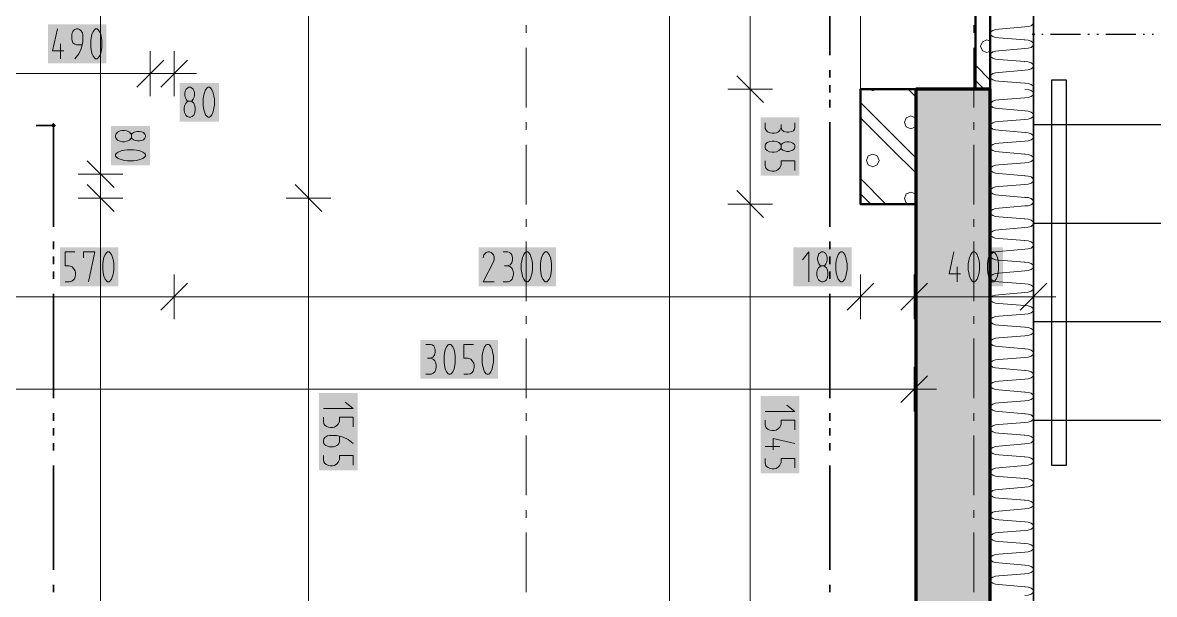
# Model space of a CAD drawing. Header units: millimetres. Extents: x 0 to 594, y 0 to 420.
# Drawn here: x 431.6 to 462.43, y 262.59 to 278.16 of the extents above; entities that cross this region are included whole.
import ezdxf

# ---------------------------------------------------------------- set-up
doc = ezdxf.new("R2010")
doc.units = ezdxf.units.MM
doc.header["$LTSCALE"] = 8
for name, color, linetype in [('PDF_CTU', 7, 'Continuous'), ('PDF_Dokresleni nad rovinou rezu', 7, 'Continuous'), ('PDF_Instalacni prizdivky', 7, 'Continuous'), ('PDF_Koty delkove', 7, 'Continuous'), ('PDF_Obecne 0.25', 7, 'Continuous'), ('PDF_Osy hlavni', 7, 'Continuous'), ('PDF_Pozarni useky', 3, 'Continuous'), ('PDF_Steny obvodove nosne', 7, 'Continuous'), ('PDF_Vestaveny nabytek', 7, 'Continuous'), ('PDF_Zatepleni', 7, 'Continuous')]:
    doc.layers.add(name, color=color, linetype=linetype)

msp = doc.modelspace()

# ---------------------------------------------------------------- linework, layer by layer
at = {"layer": 'PDF_CTU', "lineweight": 25}
msp.add_lwpolyline([(459.624, 266.105), (460.03, 266.105), (460.03, 276.588), (459.624, 276.588)], close=True, dxfattribs=at)
for points in [[(478.719, 275.369), (459.137, 275.369)], [(478.719, 272.687), (459.137, 272.687)], [(478.719, 270.006), (459.137, 270.006)], [(478.719, 267.324), (459.137, 267.324)]]:
    msp.add_lwpolyline(points, dxfattribs=at)
at = {"layer": 'PDF_Dokresleni nad rovinou rezu', "lineweight": 25}
for points in [[(459.137, 277.844), (459.157, 277.844)], [(459.36, 277.844), (459.4, 277.844)], [(459.603, 277.844), (460.416, 277.844)], [(460.619, 277.844), (460.66, 277.844)], [(460.863, 277.844), (460.904, 277.844)], [(461.107, 277.844), (461.92, 277.844)], [(462.123, 277.844), (462.163, 277.844)], [(462.366, 277.844), (462.407, 277.844)]]:
    msp.add_lwpolyline(points, dxfattribs=at)
at = {"layer": 'PDF_Dokresleni nad rovinou rezu', "lineweight": 25, "transparency": 33554559}
msp.add_solid([(459.086, 277.844), (459.137, 277.895), (459.137, 277.794), (459.187, 277.844)], dxfattribs=at)
at = {"layer": 'PDF_Instalacni prizdivky', "lineweight": 50}
for points in [[(457.958, 276.343), (457.958, 293.409), (457.552, 293.409), (457.552, 276.343)], [(455.927, 273.215), (455.927, 276.343), (454.423, 276.343), (454.423, 273.215), (455.886, 273.215)]]:
    msp.add_lwpolyline(points, close=True, dxfattribs=at)
at = {"layer": 'PDF_Instalacni prizdivky', "lineweight": 9}
for points in [[(457.958, 277.648), (457.867, 277.686), (457.744, 277.635), (457.693, 277.512), (457.744, 277.389), (457.867, 277.338), (457.958, 277.375)], [(457.552, 276.998), (457.556, 276.994), (457.958, 276.591)], [(457.552, 276.583), (457.792, 276.343)], [(454.657, 276.343), (454.758, 276.301), (454.86, 276.343)], [(455.719, 276.343), (455.927, 276.136)], [(454.423, 275.982), (455.277, 275.129)], [(454.423, 275.567), (455.069, 274.921), (455.277, 274.714), (455.927, 274.064)], [(455.927, 275.541), (455.918, 275.562), (455.795, 275.613), (455.671, 275.562), (455.621, 275.439), (455.671, 275.316), (455.795, 275.265), (455.918, 275.316), (455.927, 275.338)], [(455.277, 275.129), (455.484, 274.921)], [(455.484, 274.921), (455.927, 274.478)], [(454.423, 273.91), (455.118, 273.215)], [(454.423, 273.495), (454.704, 273.215)], [(455.927, 273.469), (455.918, 273.49), (455.795, 273.541), (455.671, 273.49), (455.621, 273.367), (455.671, 273.244), (455.742, 273.215)], [(455.847, 273.215), (455.918, 273.244), (455.927, 273.266)]]:
    msp.add_lwpolyline(points, dxfattribs=at)
msp.add_lwpolyline([(454.758, 274.229), (454.882, 274.28), (454.933, 274.403), (454.882, 274.526), (454.758, 274.577), (454.635, 274.526), (454.584, 274.403), (454.635, 274.28)], close=True, dxfattribs=at)
at = {"layer": 'PDF_Instalacni prizdivky', "lineweight": 9, "transparency": 33554559}
msp.add_solid([(455.308, 275.132), (455.326, 275.114), (455.289, 275.114), (455.308, 275.096)], dxfattribs=at)
at = {"layer": 'PDF_Koty delkove', "lineweight": 18}
for points in [[(449.22, 301.251), (449.22, 300.784), (449.22, 298), (449.22, 260.66), (449.22, 260.009), (449.22, 199.224), (449.22, 198.208), (449.22, 196.177), (449.22, 181.752), (449.22, 180.94), (449.22, 149.166), (449.22, 145.956), (449.22, 144.087)], [(433.728, 145.346), (433.728, 145.956), (433.728, 147.134), (433.728, 149.206), (433.728, 168.588), (433.728, 185.003), (433.728, 185.816), (433.728, 196.177), (433.728, 198.208), (433.728, 202.353), (433.728, 203.572), (433.728, 204.1), (433.728, 247.292), (433.728, 247.82), (433.728, 249.486), (433.728, 273.377), (433.728, 274.027), (433.728, 280.292), (433.728, 298.041), (433.728, 300.072), (433.728, 300.682)], [(439.39, 298.041), (439.39, 296.537), (439.39, 286.136), (439.39, 273.377), (439.39, 260.66), (439.39, 253.915), (439.39, 249.484)], [(451.418, 296.537), (451.418, 296.135), (451.418, 293.409), (451.418, 276.343), (451.418, 273.215), (451.418, 260.66)], [(432.723, 277.389), (432.42, 277.389), (432.55, 277.984)], [(433.027, 277.172), (433.135, 277.308), (433.2, 277.443), (433.243, 277.633), (433.243, 277.823), (433.232, 277.876), (433.211, 277.917), (433.189, 277.944), (433.157, 277.971), (433.113, 277.984), (433.07, 277.984), (433.027, 277.971), (432.994, 277.944), (432.973, 277.917), (432.951, 277.876), (432.94, 277.823), (432.94, 277.714), (432.951, 277.66), (432.973, 277.606), (433.027, 277.565), (433.07, 277.551), (433.222, 277.551)], [(433.763, 277.498), (433.763, 277.66), (433.752, 277.741), (433.731, 277.836), (433.698, 277.917), (433.656, 277.971), (433.633, 277.984), (433.591, 277.984), (433.568, 277.971), (433.526, 277.917), (433.493, 277.836), (433.471, 277.741), (433.46, 277.66), (433.46, 277.498), (433.471, 277.416), (433.493, 277.321), (433.526, 277.24)], [(432.637, 277.172), (432.637, 277.578)], [(433.526, 277.24), (433.568, 277.186), (433.591, 277.172), (433.633, 277.172), (433.656, 277.186), (433.698, 277.24), (433.731, 277.321), (433.752, 277.416), (433.763, 277.498)], [(434.717, 276.4), (435.448, 277.131)], [(435.082, 276.156), (435.082, 276.766), (435.082, 277.375)], [(435.367, 276.4), (436.098, 277.131)], [(435.733, 276.156), (435.733, 276.766), (435.733, 277.375)], [(431.101, 276.766), (432.837, 276.766), (435.082, 276.766), (435.733, 276.766)], [(435.733, 276.766), (436.342, 276.766)], [(451.053, 276.709), (451.784, 275.978)], [(436.111, 276.015), (436.089, 276.029), (436.057, 276.069), (436.035, 276.123), (436.024, 276.177), (436.024, 276.232), (436.035, 276.285), (436.057, 276.34), (436.1, 276.381), (436.133, 276.394), (436.176, 276.394), (436.208, 276.381), (436.252, 276.34), (436.273, 276.285), (436.284, 276.232), (436.284, 276.177), (436.273, 276.123), (436.252, 276.069), (436.219, 276.029), (436.198, 276.015)], [(436.793, 276.245), (436.761, 276.326), (436.718, 276.381), (436.696, 276.394), (436.653, 276.394), (436.631, 276.381), (436.588, 276.326), (436.555, 276.245), (436.533, 276.15), (436.522, 276.069), (436.522, 275.907), (436.533, 275.826), (436.555, 275.73), (436.588, 275.649), (436.631, 275.595), (436.653, 275.581), (436.696, 275.581), (436.718, 275.595), (436.761, 275.649), (436.793, 275.73), (436.815, 275.826), (436.826, 275.907)], [(436.826, 275.907), (436.826, 276.069), (436.815, 276.15), (436.793, 276.245)], [(450.809, 276.343), (451.418, 276.343), (452.028, 276.343)], [(451.825, 275.429), (451.825, 275.277), (451.852, 275.223), (451.893, 275.18), (451.96, 275.158), (452.015, 275.147), (452.069, 275.147), (452.137, 275.158), (452.19, 275.18), (452.231, 275.223), (452.259, 275.299)], [(452.637, 275.429), (452.637, 275.299), (452.624, 275.255), (452.597, 275.212), (452.556, 275.19), (452.476, 275.169), (452.421, 275.169), (452.34, 275.19), (452.285, 275.234), (452.259, 275.299), (452.259, 275.385)], [(434.568, 275.108), (434.582, 275.129), (434.622, 275.162), (434.676, 275.183), (434.731, 275.194), (434.785, 275.194), (434.839, 275.183), (434.893, 275.162), (434.934, 275.118), (434.947, 275.086), (434.947, 275.043), (434.934, 275.01), (434.893, 274.967)], [(434.893, 274.967), (434.839, 274.945), (434.785, 274.934), (434.731, 274.934), (434.676, 274.945), (434.622, 274.967), (434.582, 274.999), (434.568, 275.021)], [(452.259, 274.822), (452.272, 274.844), (452.313, 274.876), (452.367, 274.898), (452.421, 274.909), (452.476, 274.909), (452.529, 274.898), (452.584, 274.876), (452.624, 274.833), (452.637, 274.8), (452.637, 274.757), (452.624, 274.725), (452.584, 274.681), (452.529, 274.66), (452.476, 274.649), (452.421, 274.649), (452.367, 274.66), (452.313, 274.681), (452.272, 274.714), (452.259, 274.735)], [(433.362, 274.393), (434.093, 273.662)], [(452.637, 274.129), (452.637, 274.389), (452.259, 274.389), (452.259, 274.28), (452.231, 274.205), (452.19, 274.161), (452.123, 274.118), (452.069, 274.107), (452.015, 274.107), (451.96, 274.118), (451.907, 274.14), (451.866, 274.172), (451.838, 274.215), (451.825, 274.28), (451.825, 274.389)], [(433.118, 274.027), (433.728, 274.027), (434.337, 274.027)], [(433.362, 273.743), (434.093, 273.012)], [(439.024, 273.743), (439.755, 273.012)], [(451.053, 273.58), (451.784, 272.849)], [(433.118, 273.377), (433.728, 273.377), (434.337, 273.377)], [(438.78, 273.377), (439.39, 273.377), (439.999, 273.377)], [(450.809, 273.215), (451.418, 273.215), (452.028, 273.215)], [(433.027, 271.91), (432.767, 271.91), (432.767, 271.532), (432.875, 271.532), (432.951, 271.504), (432.994, 271.463), (433.037, 271.396), (433.048, 271.342), (433.048, 271.288), (433.037, 271.233), (433.016, 271.18), (432.983, 271.139), (432.94, 271.111), (432.875, 271.098), (432.767, 271.098)], [(433.265, 271.749), (433.265, 271.91), (433.568, 271.91), (433.396, 271.098)], [(444.428, 271.829), (444.396, 271.87), (444.363, 271.897), (444.32, 271.91), (444.277, 271.91), (444.233, 271.897), (444.201, 271.87), (444.168, 271.829), (444.146, 271.749)], [(444.688, 271.91), (444.818, 271.91), (444.862, 271.897), (444.905, 271.87), (444.927, 271.829), (444.948, 271.749), (444.948, 271.694), (444.927, 271.613), (444.883, 271.558), (444.818, 271.532), (444.732, 271.532)], [(445.49, 271.424), (445.49, 271.586), (445.479, 271.666), (445.457, 271.762), (445.425, 271.843), (445.382, 271.897), (445.36, 271.91), (445.317, 271.91), (445.295, 271.897), (445.252, 271.843), (445.219, 271.762), (445.197, 271.666), (445.186, 271.586), (445.186, 271.424), (445.197, 271.342), (445.219, 271.247), (445.252, 271.166), (445.295, 271.111), (445.317, 271.098), (445.36, 271.098), (445.382, 271.111), (445.425, 271.166), (445.457, 271.247)], [(453.018, 271.098), (453.018, 271.91), (452.845, 271.694)], [(453.289, 271.586), (453.267, 271.64), (453.256, 271.694), (453.256, 271.749), (453.267, 271.802), (453.289, 271.857), (453.332, 271.897), (453.365, 271.91), (453.408, 271.91), (453.44, 271.897), (453.484, 271.857), (453.505, 271.802), (453.516, 271.749), (453.516, 271.694), (453.505, 271.64), (453.484, 271.586), (453.451, 271.545), (453.43, 271.532)], [(457.143, 271.315), (456.839, 271.315), (456.97, 271.91)], [(457.533, 271.91), (457.49, 271.91), (457.468, 271.897), (457.425, 271.843), (457.393, 271.762), (457.371, 271.666), (457.36, 271.586), (457.36, 271.424), (457.371, 271.342), (457.393, 271.247), (457.425, 271.166), (457.468, 271.111), (457.49, 271.098), (457.533, 271.098), (457.555, 271.111), (457.598, 271.166), (457.631, 271.247), (457.652, 271.342), (457.663, 271.424)], [(457.663, 271.424), (457.663, 271.586), (457.652, 271.666), (457.631, 271.762), (457.598, 271.843), (457.555, 271.897), (457.533, 271.91)], [(444.45, 271.098), (444.146, 271.098), (444.428, 271.64), (444.45, 271.694), (444.45, 271.775), (444.428, 271.829)], [(453.343, 271.532), (453.321, 271.545), (453.289, 271.586)], [(435.733, 270.082), (435.733, 270.691), (435.733, 271.301)], [(444.688, 271.098), (444.84, 271.098), (444.894, 271.125), (444.937, 271.166), (444.959, 271.233), (444.97, 271.288), (444.97, 271.342), (444.959, 271.41), (444.937, 271.463), (444.894, 271.504), (444.818, 271.532)], [(445.457, 271.247), (445.479, 271.342), (445.49, 271.424)], [(454.423, 270.082), (454.423, 270.691), (454.423, 271.301)], [(455.886, 270.082), (455.886, 270.691), (455.886, 271.301)], [(457.057, 271.098), (457.057, 271.504)], [(459.137, 270.082), (459.137, 270.691), (459.137, 271.301)], [(435.367, 270.326), (436.098, 271.057)], [(454.058, 270.326), (454.789, 271.057)], [(455.52, 270.326), (456.252, 271.057)], [(458.771, 270.326), (459.502, 271.057)], [(387.706, 270.691), (397.864, 270.691), (409.891, 270.691), (411.963, 270.691), (421.877, 270.691), (423.096, 270.691), (429.841, 270.691), (431.101, 270.691), (435.733, 270.691)], [(435.733, 270.691), (454.423, 270.691), (455.886, 270.691), (459.137, 270.691)], [(459.137, 270.691), (459.746, 270.691)], [(442.584, 269.393), (442.714, 269.393), (442.757, 269.38), (442.8, 269.353), (442.822, 269.312), (442.844, 269.232), (442.844, 269.177), (442.822, 269.096), (442.779, 269.042), (442.714, 269.015), (442.627, 269.015)], [(443.385, 268.907), (443.385, 269.069), (443.374, 269.15), (443.353, 269.245), (443.32, 269.326), (443.277, 269.38), (443.255, 269.393), (443.212, 269.393), (443.19, 269.38), (443.147, 269.326), (443.115, 269.245), (443.093, 269.15), (443.082, 269.069), (443.082, 268.907), (443.093, 268.825), (443.115, 268.73), (443.147, 268.649), (443.19, 268.595), (443.212, 268.581), (443.255, 268.581), (443.277, 268.595), (443.32, 268.649), (443.353, 268.73), (443.374, 268.825)], [(443.884, 269.393), (443.624, 269.393), (443.624, 269.015), (443.732, 269.015), (443.808, 268.987), (443.851, 268.947), (443.894, 268.879), (443.905, 268.825), (443.905, 268.771), (443.894, 268.717), (443.873, 268.663), (443.84, 268.622), (443.797, 268.595), (443.732, 268.581), (443.624, 268.581)], [(442.584, 268.581), (442.735, 268.581), (442.789, 268.608), (442.833, 268.649), (442.854, 268.717), (442.865, 268.771), (442.865, 268.825), (442.854, 268.893), (442.833, 268.947), (442.789, 268.987), (442.714, 269.015)], [(443.374, 268.825), (443.385, 268.907)], [(455.886, 267.565), (455.886, 268.175), (455.886, 268.784)], [(455.52, 267.809), (456.252, 268.54)], [(431.101, 268.175), (455.886, 268.175)], [(455.886, 268.175), (456.495, 268.175)], [(439.796, 267.647), (440.609, 267.647), (440.393, 267.82)], [(451.825, 267.565), (452.637, 267.565), (452.421, 267.738)], [(440.609, 267.148), (440.609, 267.408), (440.23, 267.408), (440.23, 267.299), (440.202, 267.224), (440.162, 267.181), (440.094, 267.138), (440.041, 267.127), (439.986, 267.127), (439.932, 267.138), (439.878, 267.159), (439.837, 267.192), (439.81, 267.234), (439.796, 267.299), (439.796, 267.408)], [(452.637, 267.067), (452.637, 267.327), (452.259, 267.327), (452.259, 267.218), (452.231, 267.143), (452.19, 267.099), (452.123, 267.056), (452.069, 267.045), (452.015, 267.045), (451.96, 267.056), (451.907, 267.078), (451.866, 267.11), (451.838, 267.153), (451.825, 267.218), (451.825, 267.327)], [(440.23, 266.888), (440.23, 266.736), (440.216, 266.693), (440.189, 266.66), (440.162, 266.639), (440.122, 266.618), (440.067, 266.606), (439.959, 266.606), (439.905, 266.618), (439.864, 266.639), (439.837, 266.66), (439.81, 266.693), (439.796, 266.736), (439.796, 266.779), (439.81, 266.823), (439.837, 266.855), (439.864, 266.877), (439.905, 266.899), (439.959, 266.91), (440.149, 266.91), (440.338, 266.867), (440.474, 266.801), (440.609, 266.693)], [(452.042, 266.525), (452.042, 266.829), (452.637, 266.698)], [(440.609, 266.108), (440.609, 266.368), (440.23, 266.368), (440.23, 266.259), (440.202, 266.184), (440.162, 266.14), (440.094, 266.097), (440.041, 266.086), (439.986, 266.086), (439.932, 266.097), (439.878, 266.119), (439.837, 266.151), (439.81, 266.194), (439.796, 266.259), (439.796, 266.368)], [(451.825, 266.612), (452.231, 266.612)], [(452.123, 266.016), (452.069, 266.005), (452.015, 266.005), (451.96, 266.016), (451.907, 266.038), (451.866, 266.07), (451.838, 266.113), (451.825, 266.178), (451.825, 266.287)], [(452.637, 266.027), (452.637, 266.287), (452.259, 266.287), (452.259, 266.178), (452.231, 266.103), (452.19, 266.059), (452.123, 266.016)]]:
    msp.add_lwpolyline(points, dxfattribs=at)
for points in [[(436.306, 275.771), (436.306, 275.826), (436.295, 275.893), (436.263, 275.96), (436.219, 276.001), (436.198, 276.015), (436.111, 276.015), (436.089, 276.001), (436.046, 275.96), (436.013, 275.893), (436.002, 275.826), (436.002, 275.771), (436.013, 275.704), (436.046, 275.635), (436.089, 275.595), (436.133, 275.581), (436.176, 275.581), (436.219, 275.595), (436.263, 275.635), (436.295, 275.704)], [(434.324, 274.913), (434.379, 274.913), (434.446, 274.924), (434.514, 274.956), (434.554, 274.999), (434.568, 275.021), (434.568, 275.108), (434.554, 275.129), (434.514, 275.173), (434.446, 275.206), (434.379, 275.217), (434.324, 275.217), (434.257, 275.206), (434.189, 275.173), (434.148, 275.129), (434.134, 275.086), (434.134, 275.043), (434.148, 274.999), (434.189, 274.956), (434.257, 274.924)], [(434.46, 274.393), (434.622, 274.393), (434.703, 274.404), (434.798, 274.425), (434.879, 274.458), (434.934, 274.501), (434.947, 274.523), (434.947, 274.566), (434.934, 274.588), (434.879, 274.631), (434.798, 274.663), (434.703, 274.685), (434.622, 274.696), (434.46, 274.696), (434.379, 274.685), (434.284, 274.663), (434.202, 274.631), (434.148, 274.588), (434.134, 274.566), (434.134, 274.523), (434.148, 274.501), (434.202, 274.458), (434.284, 274.425), (434.379, 274.404)], [(452.015, 274.627), (452.069, 274.627), (452.137, 274.638), (452.204, 274.67), (452.245, 274.714), (452.259, 274.735), (452.259, 274.822), (452.245, 274.844), (452.204, 274.887), (452.137, 274.92), (452.069, 274.931), (452.015, 274.931), (451.947, 274.92), (451.879, 274.887), (451.838, 274.844), (451.825, 274.8), (451.825, 274.757), (451.838, 274.714), (451.879, 274.67), (451.947, 274.638)], [(434.089, 271.424), (434.089, 271.586), (434.077, 271.666), (434.056, 271.762), (434.024, 271.843), (433.981, 271.897), (433.959, 271.91), (433.916, 271.91), (433.894, 271.897), (433.851, 271.843), (433.818, 271.762), (433.796, 271.666), (433.785, 271.586), (433.785, 271.424), (433.796, 271.342), (433.818, 271.247), (433.851, 271.166), (433.894, 271.111), (433.916, 271.098), (433.959, 271.098), (433.981, 271.111), (434.024, 271.166), (434.056, 271.247), (434.077, 271.342)], [(446.01, 271.424), (446.01, 271.586), (445.999, 271.666), (445.977, 271.762), (445.945, 271.843), (445.902, 271.897), (445.88, 271.91), (445.837, 271.91), (445.815, 271.897), (445.772, 271.843), (445.739, 271.762), (445.717, 271.666), (445.706, 271.586), (445.706, 271.424), (445.717, 271.342), (445.739, 271.247), (445.772, 271.166), (445.815, 271.111), (445.837, 271.098), (445.88, 271.098), (445.902, 271.111), (445.945, 271.166), (445.977, 271.247), (445.999, 271.342)], [(454.058, 271.424), (454.058, 271.586), (454.047, 271.666), (454.025, 271.762), (453.993, 271.843), (453.95, 271.897), (453.928, 271.91), (453.885, 271.91), (453.863, 271.897), (453.82, 271.843), (453.787, 271.762), (453.765, 271.666), (453.754, 271.586), (453.754, 271.424), (453.765, 271.342), (453.787, 271.247), (453.82, 271.166), (453.863, 271.111), (453.885, 271.098), (453.928, 271.098), (453.95, 271.111), (453.993, 271.166), (454.025, 271.247), (454.047, 271.342)], [(458.183, 271.424), (458.183, 271.586), (458.172, 271.666), (458.151, 271.762), (458.118, 271.843), (458.075, 271.897), (458.053, 271.91), (458.01, 271.91), (457.988, 271.897), (457.945, 271.843), (457.913, 271.762), (457.891, 271.666), (457.88, 271.586), (457.88, 271.424), (457.891, 271.342), (457.913, 271.247), (457.945, 271.166), (457.988, 271.111), (458.01, 271.098), (458.053, 271.098), (458.075, 271.111), (458.118, 271.166), (458.151, 271.247), (458.172, 271.342)], [(453.538, 271.288), (453.538, 271.342), (453.527, 271.41), (453.495, 271.477), (453.451, 271.518), (453.43, 271.532), (453.343, 271.532), (453.321, 271.518), (453.278, 271.477), (453.245, 271.41), (453.234, 271.342), (453.234, 271.288), (453.245, 271.22), (453.278, 271.152), (453.321, 271.111), (453.365, 271.098), (453.408, 271.098), (453.451, 271.111), (453.495, 271.152), (453.527, 271.22)], [(444.425, 268.907), (444.425, 269.069), (444.414, 269.15), (444.393, 269.245), (444.36, 269.326), (444.317, 269.38), (444.295, 269.393), (444.252, 269.393), (444.23, 269.38), (444.187, 269.326), (444.155, 269.245), (444.133, 269.15), (444.122, 269.069), (444.122, 268.907), (444.133, 268.825), (444.155, 268.73), (444.187, 268.649), (444.23, 268.595), (444.252, 268.581), (444.295, 268.581), (444.317, 268.595), (444.36, 268.649), (444.393, 268.73), (444.414, 268.825)]]:
    msp.add_lwpolyline(points, close=True, dxfattribs=at)
at = {"layer": 'PDF_Koty delkove', "color": 7, "lineweight": 18, "true_color": 0xffffff, "transparency": 33554559}
for points in [[(432.298, 277.05), (433.885, 277.05), (432.298, 278.106), (433.885, 278.106)], [(435.88, 275.459), (436.948, 275.459), (435.88, 276.515), (436.948, 276.515)], [(451.703, 275.573), (451.703, 273.985), (452.759, 275.573), (452.759, 273.985)], [(434.012, 275.338), (434.012, 274.271), (435.069, 275.338), (435.069, 274.271)], [(432.623, 270.976), (434.21, 270.976), (432.623, 272.032), (434.21, 272.032)], [(444.024, 270.976), (446.132, 270.976), (444.024, 272.032), (446.132, 272.032)], [(452.592, 270.976), (454.179, 270.976), (452.592, 272.032), (454.179, 272.032)], [(456.718, 270.976), (458.305, 270.976), (456.718, 272.032), (458.305, 272.032)], [(442.44, 268.459), (444.547, 268.459), (442.44, 269.515), (444.547, 269.515)], [(439.674, 268.072), (439.674, 265.965), (440.731, 268.072), (440.731, 265.965)], [(451.703, 267.991), (451.703, 265.883), (452.759, 267.991), (452.759, 265.883)]]:
    msp.add_solid(points, dxfattribs=at)
at = {"layer": 'PDF_Obecne 0.25', "lineweight": 25}
msp.add_lwpolyline([(457.552, 293.409), (457.552, 276.343)], dxfattribs=at)
at = {"layer": 'PDF_Osy hlavni', "lineweight": 18}
for points in [[(445.322, 277.879), (445.322, 278.083), (445.322, 277.879)], [(457.511, 278.083), (457.511, 277.879)], [(445.322, 275.848), (445.322, 277.473), (445.322, 275.848)], [(457.511, 277.473), (457.511, 275.848)], [(445.322, 275.238), (445.322, 275.442), (445.322, 275.238)], [(457.511, 275.442), (457.511, 275.238)], [(445.322, 273.207), (445.322, 274.832), (445.322, 273.207)], [(457.511, 274.832), (457.511, 273.207)], [(445.322, 272.8), (445.322, 272.597)], [(445.322, 272.8), (445.322, 272.597)], [(457.511, 272.8), (457.511, 272.597)], [(445.322, 272.191), (445.322, 270.566)], [(445.322, 272.191), (445.322, 270.566)], [(457.511, 272.191), (457.511, 270.566)], [(445.322, 270.159), (445.322, 269.956)], [(445.322, 270.159), (445.322, 269.956)], [(457.511, 270.159), (457.511, 269.956)], [(445.322, 269.55), (445.322, 267.925)], [(445.322, 269.55), (445.322, 267.925)], [(457.511, 269.55), (457.511, 267.925)], [(445.322, 267.518), (445.322, 267.315)], [(445.322, 267.518), (445.322, 267.315)], [(457.511, 267.518), (457.511, 267.315)], [(445.322, 266.909), (445.322, 265.284)], [(445.322, 266.909), (445.322, 265.284)], [(457.511, 266.909), (457.511, 265.284)], [(445.322, 264.877), (445.322, 264.674)], [(445.322, 264.877), (445.322, 264.674)], [(457.511, 264.877), (457.511, 264.674)], [(445.322, 264.268), (445.322, 262.643)], [(445.322, 264.268), (445.322, 262.643)], [(457.511, 264.268), (457.511, 262.643)]]:
    msp.add_lwpolyline(points, dxfattribs=at)
at = {"layer": 'PDF_Pozarni useky', "lineweight": 35}
for points in [[(453.585, 280.114), (453.585, 277.27)], [(453.585, 276.864), (453.585, 276.661)], [(453.585, 276.457), (453.585, 276.254)], [(453.585, 276.051), (453.585, 275.848)], [(431.974, 275.355), (432.444, 275.355), (432.444, 272.597)], [(453.585, 275.442), (453.585, 272.597)], [(432.444, 272.191), (432.444, 271.988)], [(453.585, 272.191), (453.585, 271.988)], [(432.444, 271.785), (432.444, 271.582)], [(453.585, 271.785), (453.585, 271.582)], [(432.444, 271.378), (432.444, 271.175)], [(453.585, 271.378), (453.585, 271.175)], [(432.444, 270.769), (432.444, 267.925)], [(453.585, 270.769), (453.585, 267.925)], [(432.444, 267.518), (432.444, 267.315)], [(453.585, 267.518), (453.585, 267.315)], [(432.444, 267.112), (432.444, 266.909)], [(453.585, 267.112), (453.585, 266.909)], [(432.444, 266.706), (432.444, 266.503)], [(453.585, 266.706), (453.585, 266.503)], [(432.444, 266.096), (432.444, 263.252)], [(453.585, 266.096), (453.585, 263.252)], [(432.444, 262.846), (432.444, 262.643)], [(453.585, 262.846), (453.585, 262.643)]]:
    msp.add_lwpolyline(points, dxfattribs=at)
at = {"layer": 'PDF_Pozarni useky', "lineweight": 35, "transparency": 33554559}
for points in [[(432.373, 275.355), (432.444, 275.426), (432.444, 275.284), (432.515, 275.355)], [(432.444, 275.426), (432.515, 275.355), (432.373, 275.355), (432.444, 275.284)]]:
    msp.add_solid(points, dxfattribs=at)
at = {"layer": 'PDF_Steny obvodove nosne', "lineweight": 70}
msp.add_lwpolyline([(455.927, 276.343), (455.927, 273.215), (455.927, 260.66), (455.927, 260.009), (457.958, 260.009), (457.958, 276.343), (457.552, 276.343)], close=True, dxfattribs=at)
at = {"layer": 'PDF_Steny obvodove nosne', "color": 9, "lineweight": 9, "true_color": 0xc0c0c0, "transparency": 33554559}
msp.add_solid([(455.927, 276.343), (455.927, 260.009), (457.958, 276.343), (457.958, 260.009)], dxfattribs=at)
at = {"layer": 'PDF_Vestaveny nabytek', "lineweight": 13}
msp.add_lwpolyline([(454.423, 293.409), (454.423, 276.343), (457.552, 276.343)], dxfattribs=at)
at = {"layer": 'PDF_Zatepleni', "lineweight": 35}
for points in [[(459.137, 260.009), (459.137, 276.343), (459.137, 301.251), (457.958, 301.251), (451.173, 301.251)], [(451.173, 300.072), (455.927, 300.072), (457.958, 300.072), (457.958, 293.409), (457.958, 276.343), (457.958, 260.009)]]:
    msp.add_lwpolyline(points, dxfattribs=at)
at = {"layer": 'PDF_Zatepleni', "lineweight": 9}
for points in [[(458.901, 278.038), (458.194, 277.979)], [(458.901, 278.038), (458.991, 278.047), (459.068, 278.072), (459.119, 278.111), (459.137, 278.156)], [(458.194, 277.979), (458.103, 277.97), (458.026, 277.945), (457.975, 277.906), (457.958, 277.873)], [(457.958, 277.849), (457.975, 277.816), (458.026, 277.777), (458.103, 277.752), (458.194, 277.743)], [(458.194, 277.743), (458.901, 277.684)], [(458.194, 277.743), (458.194, 277.743)], [(458.194, 277.39), (458.901, 277.449), (458.991, 277.458), (459.068, 277.483), (459.119, 277.521), (459.137, 277.566)], [(459.137, 277.566), (459.119, 277.612), (459.068, 277.65), (458.991, 277.675), (458.901, 277.684)], [(458.194, 277.39), (458.103, 277.381), (458.026, 277.356), (457.975, 277.317), (457.958, 277.284)], [(457.958, 277.259), (457.975, 277.227), (458.026, 277.188), (458.103, 277.162), (458.194, 277.153)], [(458.194, 277.153), (458.901, 277.095)], [(458.194, 277.153), (458.194, 277.153)], [(458.194, 276.801), (458.103, 276.792), (458.026, 276.766), (457.975, 276.728), (457.958, 276.695)], [(458.194, 276.801), (458.901, 276.859), (458.991, 276.868), (459.068, 276.894), (459.119, 276.932), (459.137, 276.977)], [(459.137, 276.977), (459.119, 277.022), (459.068, 277.061), (458.991, 277.086), (458.901, 277.095)], [(457.958, 276.67), (457.975, 276.637), (458.026, 276.599), (458.103, 276.573), (458.194, 276.564)], [(458.194, 276.564), (458.901, 276.506)], [(458.194, 276.564), (458.194, 276.564)], [(459.137, 276.388), (459.119, 276.433), (459.068, 276.471), (458.991, 276.497), (458.901, 276.506)], [(459.137, 276.226), (459.119, 276.271), (459.068, 276.309), (458.991, 276.334), (458.901, 276.343)], [(458.901, 276.108), (458.991, 276.117), (459.068, 276.142), (459.119, 276.181), (459.137, 276.226)], [(459.119, 276.343), (459.137, 276.388)], [(458.194, 276.049), (458.103, 276.04), (458.026, 276.015), (457.975, 275.976), (457.958, 275.943)], [(457.958, 275.919), (457.975, 275.886), (458.026, 275.847), (458.103, 275.822), (458.194, 275.813)], [(458.901, 276.108), (458.194, 276.049)], [(458.194, 275.813), (458.901, 275.754)], [(458.194, 275.813), (458.194, 275.813)], [(459.137, 275.636), (459.119, 275.682), (459.068, 275.72), (458.991, 275.745), (458.901, 275.754)], [(458.901, 275.519), (458.991, 275.528), (459.068, 275.553), (459.119, 275.591), (459.137, 275.636)], [(458.194, 275.46), (458.103, 275.451), (458.026, 275.426), (457.975, 275.387), (457.958, 275.354)], [(457.958, 275.329), (457.975, 275.297), (458.026, 275.258), (458.103, 275.232), (458.194, 275.223)], [(458.901, 275.519), (458.194, 275.46)], [(458.194, 275.223), (458.901, 275.165)], [(458.194, 275.223), (458.194, 275.223)], [(459.137, 275.047), (459.119, 275.092), (459.068, 275.131), (458.991, 275.156), (458.901, 275.165)], [(458.901, 274.929), (458.991, 274.938), (459.068, 274.964), (459.119, 275.002), (459.137, 275.047)], [(458.026, 274.836), (457.975, 274.798), (457.958, 274.765)], [(457.958, 274.74), (457.975, 274.707), (458.026, 274.669), (458.103, 274.643), (458.194, 274.634)], [(458.194, 274.871), (458.103, 274.862), (458.026, 274.836)], [(458.901, 274.929), (458.194, 274.871)], [(458.194, 274.634), (458.901, 274.576)], [(458.194, 274.634), (458.194, 274.634)], [(458.901, 274.34), (458.194, 274.282)], [(459.137, 274.458), (459.119, 274.503), (459.068, 274.541), (458.991, 274.567), (458.901, 274.576)], [(458.901, 274.34), (458.991, 274.349), (459.068, 274.375), (459.119, 274.413), (459.137, 274.458)], [(458.194, 274.282), (458.103, 274.273), (458.026, 274.247), (457.975, 274.209), (457.958, 274.176)], [(457.958, 274.151), (457.975, 274.118), (458.026, 274.08), (458.103, 274.054), (458.194, 274.045)], [(458.194, 274.045), (458.901, 273.987)], [(458.194, 274.045), (458.194, 274.045)], [(458.901, 273.751), (458.194, 273.693)], [(459.137, 273.869), (459.119, 273.914), (459.068, 273.952), (458.991, 273.978), (458.901, 273.987)], [(458.901, 273.751), (458.991, 273.76), (459.068, 273.786), (459.119, 273.824), (459.137, 273.869)], [(458.194, 273.693), (458.103, 273.684), (458.026, 273.658), (457.975, 273.62), (457.958, 273.587)], [(457.958, 273.562), (457.975, 273.529), (458.026, 273.491), (458.103, 273.465), (458.194, 273.456)], [(458.194, 273.456), (458.901, 273.398)], [(458.194, 273.456), (458.194, 273.456)], [(458.194, 273.104), (458.103, 273.095), (458.026, 273.069), (457.975, 273.031), (457.958, 272.998)], [(458.901, 273.162), (458.194, 273.104)], [(459.137, 273.28), (459.119, 273.325), (459.068, 273.363), (458.991, 273.389), (458.901, 273.398)], [(458.901, 273.162), (458.991, 273.171), (459.068, 273.196), (459.119, 273.235), (459.137, 273.28)], [(457.958, 272.973), (457.975, 272.94), (458.026, 272.901), (458.103, 272.876), (458.194, 272.867)], [(458.194, 272.867), (458.901, 272.808)], [(458.194, 272.867), (458.194, 272.867)], [(459.137, 272.691), (459.119, 272.736), (459.068, 272.774), (458.991, 272.799), (458.901, 272.808)], [(458.194, 272.514), (458.103, 272.505), (458.026, 272.48), (457.975, 272.441), (457.958, 272.408)], [(458.901, 272.573), (458.194, 272.514)], [(458.901, 272.573), (458.991, 272.582), (459.068, 272.607), (459.119, 272.646), (459.137, 272.691)], [(457.958, 272.384), (457.975, 272.351)], [(457.975, 272.351), (458.026, 272.312), (458.103, 272.287), (458.194, 272.278)], [(458.194, 272.278), (458.901, 272.219)], [(458.194, 272.278), (458.194, 272.278)], [(459.137, 272.101), (459.119, 272.147), (459.068, 272.185), (458.991, 272.21), (458.901, 272.219)], [(458.194, 271.925), (458.103, 271.916), (458.026, 271.891), (457.975, 271.852), (457.958, 271.819)], [(458.901, 271.984), (458.194, 271.925)], [(458.901, 271.984), (458.991, 271.993), (459.068, 272.018), (459.119, 272.056), (459.137, 272.101), (459.137, 272.101)], [(457.958, 271.795), (457.975, 271.762), (458.026, 271.723), (458.103, 271.697), (458.194, 271.688)], [(458.194, 271.688), (458.901, 271.63)], [(458.194, 271.688), (458.194, 271.688)], [(459.137, 271.512), (459.119, 271.557), (459.068, 271.596), (458.991, 271.621), (458.901, 271.63)], [(458.194, 271.336), (458.103, 271.327), (458.026, 271.301), (457.975, 271.263), (457.958, 271.23)], [(458.901, 271.394), (458.194, 271.336)], [(458.901, 271.394), (458.991, 271.403), (459.068, 271.429), (459.119, 271.467), (459.137, 271.512)], [(457.958, 271.205), (457.975, 271.172), (458.026, 271.134), (458.103, 271.108), (458.194, 271.099)], [(458.194, 271.099), (458.901, 271.041)], [(458.194, 271.099), (458.194, 271.099)], [(459.137, 270.923), (459.119, 270.968), (459.068, 271.006), (458.991, 271.032), (458.901, 271.041)], [(458.194, 270.747), (458.103, 270.738), (458.026, 270.712), (457.975, 270.674), (457.958, 270.641)], [(458.901, 270.805), (458.194, 270.747)], [(458.901, 270.805), (458.991, 270.814), (459.068, 270.84), (459.119, 270.878), (459.137, 270.923)], [(457.958, 270.616), (457.975, 270.583), (458.026, 270.545), (458.103, 270.519), (458.194, 270.51)], [(458.194, 270.51), (458.901, 270.452)], [(458.194, 270.51), (458.194, 270.51)], [(459.137, 270.334), (459.119, 270.379), (459.068, 270.417), (458.991, 270.443), (458.901, 270.452)], [(458.901, 270.216), (458.991, 270.225), (459.068, 270.251), (459.119, 270.289), (459.137, 270.334)], [(458.194, 270.158), (458.103, 270.149), (458.026, 270.123), (457.975, 270.085), (457.958, 270.052)], [(457.958, 270.027), (457.975, 269.994), (458.026, 269.956), (458.103, 269.93), (458.194, 269.921)], [(458.901, 270.216), (458.194, 270.158)], [(458.194, 269.921), (458.901, 269.863)], [(458.194, 269.921), (458.194, 269.921)], [(459.137, 269.745), (459.119, 269.79), (459.068, 269.828), (458.991, 269.854), (458.901, 269.863)], [(458.901, 269.627), (458.991, 269.636), (459.068, 269.661), (459.119, 269.7), (459.137, 269.745)], [(458.194, 269.569), (458.103, 269.56), (458.026, 269.534), (457.975, 269.496), (457.958, 269.463)], [(457.958, 269.438), (457.975, 269.405), (458.026, 269.366), (458.103, 269.341), (458.194, 269.332)], [(458.901, 269.627), (458.194, 269.569)], [(458.194, 269.332), (458.901, 269.273)], [(458.194, 269.332), (458.194, 269.332)], [(459.137, 269.156), (459.119, 269.201), (459.068, 269.239), (458.991, 269.265), (458.901, 269.273)], [(458.901, 269.038), (458.991, 269.047), (459.068, 269.072), (459.119, 269.111), (459.137, 269.156)], [(458.194, 268.979), (458.103, 268.97), (458.026, 268.945), (457.975, 268.906), (457.958, 268.873)], [(457.958, 268.849), (457.975, 268.816), (458.026, 268.777), (458.103, 268.752), (458.194, 268.743)], [(458.901, 269.038), (458.194, 268.979)], [(458.194, 268.743), (458.901, 268.684)], [(458.194, 268.743), (458.194, 268.743)], [(459.137, 268.566), (459.119, 268.612), (459.068, 268.65), (458.991, 268.675), (458.901, 268.684)], [(458.901, 268.449), (458.991, 268.458), (459.068, 268.483), (459.119, 268.521), (459.137, 268.566)], [(458.194, 268.39), (458.103, 268.381), (458.026, 268.356), (457.975, 268.317), (457.958, 268.284)], [(457.958, 268.26), (457.975, 268.227), (458.026, 268.188), (458.103, 268.163), (458.194, 268.153)], [(458.901, 268.449), (458.194, 268.39)], [(458.194, 268.153), (458.901, 268.095)], [(458.194, 268.153), (458.194, 268.153)], [(458.901, 267.859), (458.194, 267.801)], [(459.137, 267.977), (459.119, 268.022), (459.068, 268.061), (458.991, 268.086), (458.901, 268.095)], [(458.901, 267.859), (458.991, 267.868), (459.068, 267.894), (459.119, 267.932), (459.137, 267.977)], [(458.194, 267.801), (458.103, 267.792), (458.026, 267.766), (457.975, 267.728), (457.958, 267.695)], [(457.958, 267.67), (457.975, 267.637), (458.026, 267.599), (458.103, 267.573), (458.194, 267.564)], [(458.194, 267.564), (458.901, 267.506)], [(458.194, 267.564), (458.194, 267.564)], [(458.901, 267.27), (458.194, 267.212)], [(459.137, 267.388), (459.119, 267.433), (459.068, 267.471), (458.991, 267.497), (458.901, 267.506)], [(458.901, 267.27), (458.991, 267.279), (459.068, 267.305), (459.119, 267.343), (459.137, 267.388)], [(458.194, 267.212), (458.103, 267.203), (458.026, 267.177), (457.975, 267.139), (457.958, 267.106)], [(457.958, 267.081), (457.975, 267.048), (458.026, 267.01), (458.103, 266.984), (458.194, 266.975)], [(458.194, 266.975), (458.901, 266.917)], [(458.194, 266.975), (458.194, 266.975)], [(458.194, 266.623), (458.103, 266.614), (458.026, 266.588), (457.975, 266.55), (457.958, 266.517)], [(458.901, 266.681), (458.194, 266.623)], [(459.137, 266.799), (459.119, 266.844), (459.068, 266.882), (458.991, 266.908), (458.901, 266.917)], [(458.901, 266.681), (458.991, 266.69), (459.068, 266.716), (459.119, 266.754), (459.137, 266.799)], [(457.958, 266.492), (457.975, 266.459), (458.026, 266.421), (458.103, 266.395), (458.194, 266.386)], [(458.194, 266.386), (458.901, 266.328)], [(458.194, 266.386), (458.194, 266.386)], [(459.137, 266.21), (459.119, 266.255), (459.068, 266.293), (458.991, 266.319), (458.901, 266.328)], [(458.194, 266.034), (458.103, 266.025), (458.026, 265.999), (457.975, 265.961), (457.958, 265.928)], [(458.901, 266.092), (458.194, 266.034)], [(458.901, 266.092), (458.991, 266.101), (459.068, 266.127), (459.119, 266.165), (459.137, 266.21)], [(457.958, 265.903), (457.975, 265.87), (458.026, 265.832), (458.103, 265.806), (458.194, 265.797)], [(458.194, 265.797), (458.901, 265.739)], [(458.194, 265.797), (458.194, 265.797)], [(459.137, 265.621), (459.119, 265.666), (459.068, 265.704), (458.991, 265.73), (458.901, 265.739)], [(458.194, 265.445), (458.103, 265.435), (458.026, 265.41), (457.975, 265.371), (457.958, 265.338)], [(458.901, 265.503), (458.194, 265.445)], [(458.901, 265.503), (458.991, 265.512), (459.068, 265.537), (459.119, 265.576), (459.137, 265.621)], [(457.958, 265.314), (457.975, 265.281), (458.026, 265.242), (458.103, 265.217)], [(458.103, 265.217), (458.194, 265.208)], [(458.194, 265.208), (458.901, 265.149)], [(458.194, 265.208), (458.194, 265.208)], [(459.137, 265.032), (459.119, 265.077), (459.068, 265.115), (458.991, 265.14), (458.901, 265.149)], [(458.194, 264.855), (458.103, 264.846), (458.026, 264.821), (457.975, 264.782), (457.958, 264.749)], [(458.901, 264.914), (458.194, 264.855)], [(458.901, 264.914), (458.991, 264.923), (459.068, 264.948), (459.119, 264.986), (459.137, 265.032)], [(457.958, 264.725), (457.975, 264.692), (458.026, 264.653), (458.103, 264.628), (458.194, 264.619)], [(458.194, 264.619), (458.901, 264.56)], [(458.194, 264.619), (458.194, 264.619)], [(459.137, 264.442), (459.119, 264.487), (459.068, 264.526), (458.991, 264.551), (458.901, 264.56)], [(458.194, 264.266), (458.103, 264.257), (458.026, 264.232), (457.975, 264.193), (457.958, 264.16)], [(458.901, 264.325), (458.194, 264.266)], [(458.901, 264.325), (458.991, 264.333), (459.068, 264.359), (459.119, 264.397), (459.137, 264.442)], [(457.958, 264.135), (457.975, 264.102), (458.026, 264.064), (458.103, 264.038), (458.194, 264.029)], [(458.194, 264.029), (458.901, 263.971)], [(458.194, 264.029), (458.194, 264.029)], [(459.137, 263.853), (459.119, 263.898), (459.068, 263.937), (458.991, 263.962), (458.901, 263.971)], [(458.901, 263.735), (458.991, 263.744), (459.068, 263.77), (459.119, 263.808), (459.137, 263.853)], [(458.194, 263.677), (458.103, 263.668), (458.026, 263.642), (457.975, 263.604), (457.958, 263.571)], [(457.958, 263.546), (457.975, 263.513), (458.026, 263.475), (458.103, 263.449), (458.194, 263.44)], [(458.901, 263.735), (458.194, 263.677)], [(458.194, 263.44), (458.901, 263.382)], [(458.194, 263.44), (458.194, 263.44)], [(459.137, 263.264), (459.119, 263.309), (459.068, 263.347), (458.991, 263.373), (458.901, 263.382)], [(458.901, 263.146), (458.991, 263.155), (459.068, 263.181), (459.119, 263.219), (459.137, 263.264)], [(458.194, 263.088), (458.103, 263.079), (458.026, 263.053), (457.975, 263.015), (457.958, 262.982)], [(457.958, 262.957), (457.975, 262.924), (458.026, 262.886), (458.103, 262.86), (458.194, 262.851)], [(458.901, 263.146), (458.194, 263.088)], [(458.194, 262.851), (458.901, 262.793)], [(458.194, 262.851), (458.194, 262.851)], [(459.137, 262.675), (459.119, 262.72), (459.068, 262.758), (458.991, 262.784), (458.901, 262.793)], [(458.901, 262.557), (458.991, 262.566), (459.068, 262.592), (459.119, 262.63), (459.137, 262.675)]]:
    msp.add_lwpolyline(points, dxfattribs=at)
at = {"layer": 'PDF_Zatepleni', "lineweight": 9, "transparency": 33554559}
for points in [[(458.901, 277.703), (458.919, 277.684), (458.883, 277.684), (458.901, 277.666)], [(458.901, 277.113), (458.919, 277.095), (458.883, 277.095), (458.901, 277.077)], [(458.901, 276.524), (458.919, 276.506), (458.883, 276.506), (458.901, 276.488)], [(458.919, 276.343), (458.901, 276.325), (458.883, 276.343)], [(458.901, 275.773), (458.919, 275.754), (458.883, 275.754), (458.901, 275.736)], [(458.901, 275.183), (458.919, 275.165), (458.883, 275.165), (458.901, 275.147)], [(458.901, 274.594), (458.919, 274.576), (458.883, 274.576), (458.901, 274.558)], [(458.901, 274.005), (458.919, 273.987), (458.883, 273.987), (458.901, 273.969)], [(458.901, 273.416), (458.919, 273.398), (458.883, 273.398), (458.901, 273.379)], [(458.901, 272.827), (458.919, 272.808), (458.883, 272.808), (458.901, 272.79)], [(458.901, 272.238), (458.919, 272.219), (458.883, 272.219), (458.901, 272.201)], [(458.901, 271.648), (458.919, 271.63), (458.883, 271.63), (458.901, 271.612)], [(458.901, 271.059), (458.919, 271.041), (458.883, 271.041), (458.901, 271.023)], [(458.901, 270.47), (458.919, 270.452), (458.883, 270.452), (458.901, 270.434)], [(458.901, 269.881), (458.919, 269.863), (458.883, 269.863), (458.901, 269.844)], [(458.901, 269.292), (458.919, 269.273), (458.883, 269.273), (458.901, 269.255)], [(458.901, 268.703), (458.919, 268.684), (458.883, 268.684), (458.901, 268.666)], [(458.901, 268.113), (458.919, 268.095), (458.883, 268.095), (458.901, 268.077)], [(458.901, 267.524), (458.919, 267.506), (458.883, 267.506), (458.901, 267.488)], [(458.901, 266.935), (458.919, 266.917), (458.883, 266.917), (458.901, 266.899)], [(458.901, 266.346), (458.919, 266.328), (458.883, 266.328), (458.901, 266.309)], [(458.901, 265.757), (458.919, 265.739), (458.883, 265.739), (458.901, 265.72)], [(458.901, 265.168), (458.919, 265.149), (458.883, 265.149), (458.901, 265.131)], [(458.901, 264.578), (458.919, 264.56), (458.883, 264.56), (458.901, 264.542)], [(458.901, 263.989), (458.919, 263.971), (458.883, 263.971), (458.901, 263.953)], [(458.901, 263.4), (458.919, 263.382), (458.883, 263.382), (458.901, 263.364)], [(458.901, 262.811), (458.919, 262.793), (458.883, 262.793), (458.901, 262.774)]]:
    msp.add_solid(points, dxfattribs=at)

doc.saveas('drawing.dxf')
